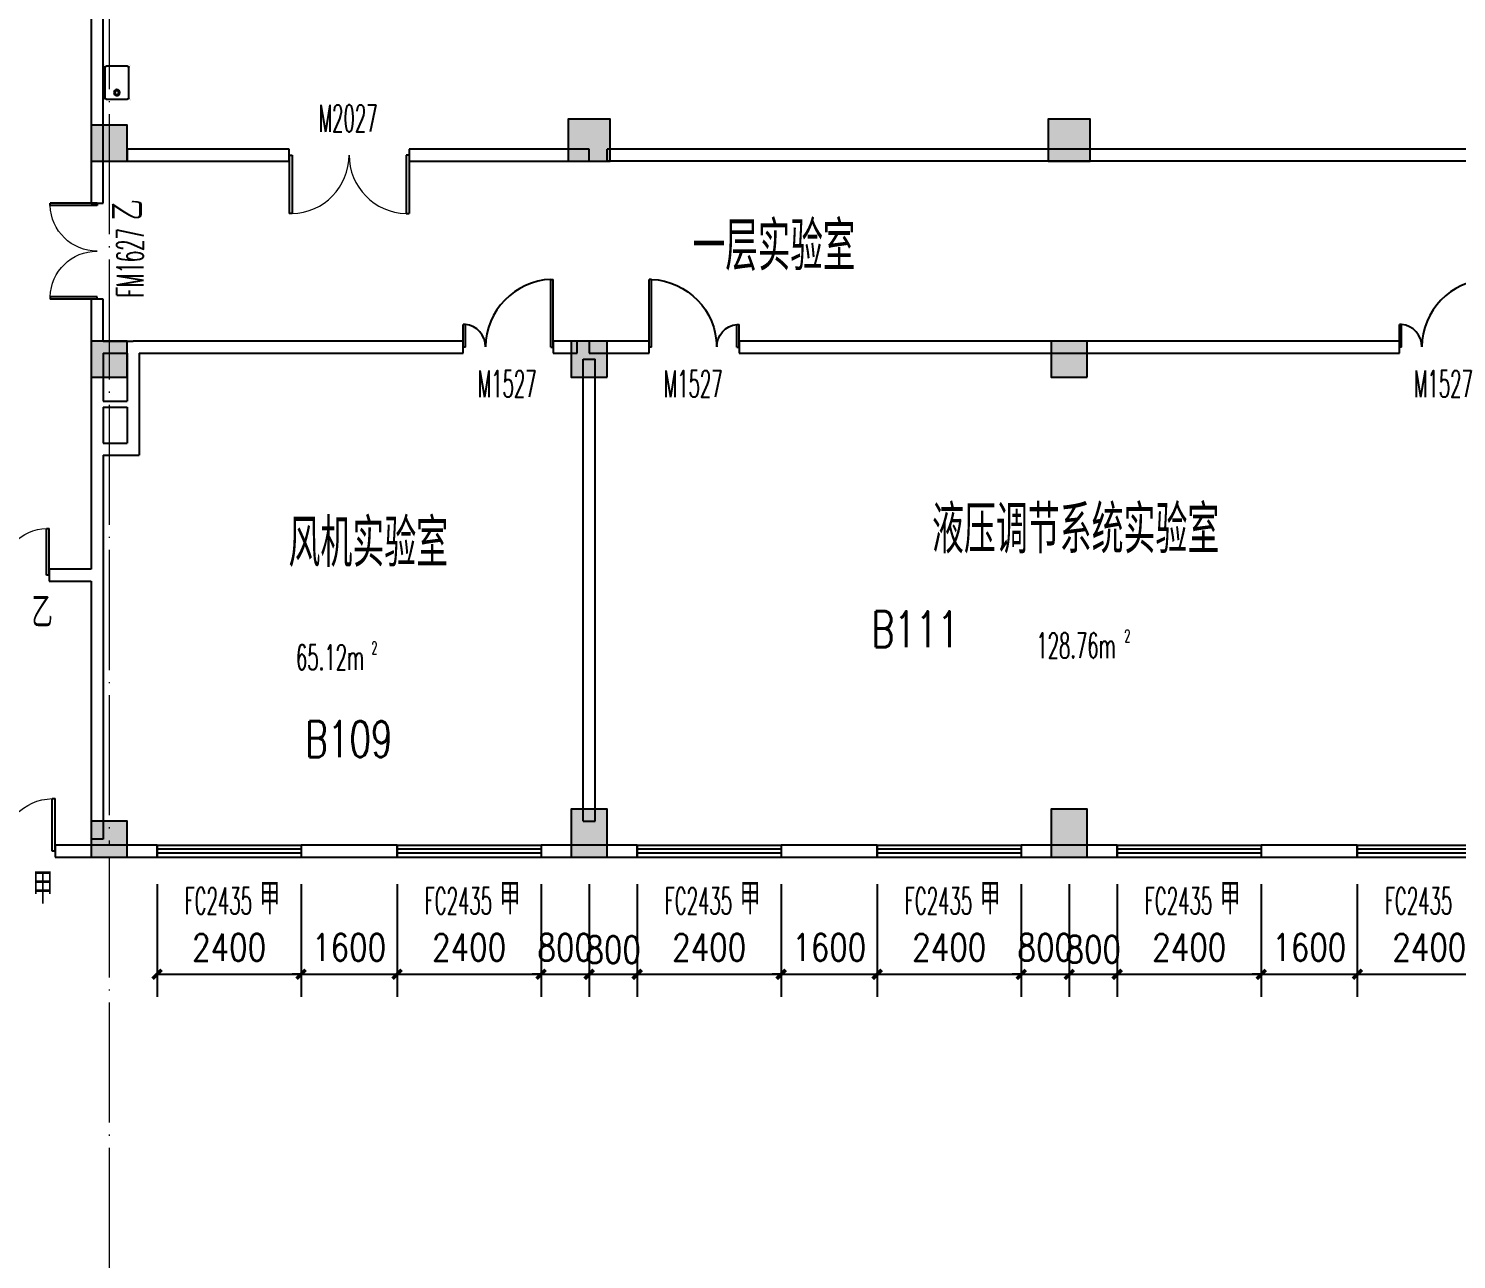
# Model space of a CAD drawing. Extents: x 1417642 to 3570900, y 124798 to 1191112.
# Drawn here: x 1523738 to 1547530, y 720533 to 741041 of the extents above; entities that cross this region are included whole.
import ezdxf

# ---------------------------------------------------------------- set-up
doc = ezdxf.new("R2010")
doc.units = 0
doc.header["$LTSCALE"] = 1000
doc.header["$MEASUREMENT"] = 0
doc.linetypes.add('DOTE', pattern=[2.42, 2, -0.2, 0.02, -0.2])
doc.layers.get('0').update_dxf_attribs({"linetype": 'CONTINUOUS'})
doc.layers.get('Defpoints').update_dxf_attribs({"linetype": 'CONTINUOUS'})
for name, color, linetype in [('colu', 2, 'CONTINUOUS'), ('DOTE', 1, 'DOTE'), ('PUB_DIM', 3, 'CONTINUOUS'), ('PUB_TEXT', 40, 'CONTINUOUS'), ('SPACE', 7, 'CONTINUOUS'), ('tiaozheng', 20, 'CONTINUOUS'), ('WALL', 4, 'CONTINUOUS'), ('WINDOW', 2, 'CONTINUOUS'), ('WINDOW_TEXT', 7, 'CONTINUOUS'), ('填充', 252, 'CONTINUOUS'), ('柱填充', 8, 'CONTINUOUS'), ('水点', 3, 'CONTINUOUS')]:
    doc.layers.add(name, color=color, linetype=linetype)
doc.styles.add('_TCH_SPACE', font='ROMANS', dxfattribs={"width": 0.7, "height": 5, "bigfont": 'Z'})
doc.styles.add('_TCH_WINDOW', font='ROMANS.shx', dxfattribs={"width": 0.7, "height": 400, "bigfont": 'Z.shx'})
doc.styles.add('DIM_FONT', font='SIMPLEX.shx', dxfattribs={"width": 0.8})
doc.styles.get("Standard").update_dxf_attribs({"font": 'GBENOR', "bigfont": 'GBCBIG'})
doc.styles.add('Z', font='ROMANS', dxfattribs={"width": 0.7, "bigfont": 'Z'})
doc.dimstyles.new('DIMN150', dxfattribs={"dimscale": 1.5, "dimtxt": 300, "dimasz": 100, "dimexe": 250, "dimexo": 300, "dimgap": 150, "dimtad": 1, "dimdec": 0, "dimzin": 0, "dimdsep": 46, "dimtxsty": 'DIM_FONT', "dimblk": 'ARCHTICK', "dimcen": 0.09, "dimdle": 1.5, "dimclrt": 7, "dimazin": 2, "dimtfac": 1, "dimtdec": 0, "dimtix": 1, "dimtmove": 2, "dimatfit": 3, "dimldrblk": 'ARCHTICK', "dimfxl": 1, "dimtolj": 1, "dimtzin": 0, "dimarcsym": 0})

# ---------------------------------------------------------------- blocks, each defined once
blk = doc.blocks.new('M_E3')
for p, q in [((-275, -410), (-275, -50)), ((-255, -30), (255, -30)), ((275, -50), (275, -410)), ((255, -430), (-255, -430))]:
    blk.add_line(p, q)
at = {"const_width": 1.5}
for points in [[(-275, 0, 0.414214), (-305, -30, 0.414214)], [(305, -30, 0.414214), (275, 0, 0.414214)], [(-305, -430, 0.414214), (-275, -460, 0.414214)], [(275, -460, 0.414214), (305, -430, 0.414214)]]:
    blk.add_lwpolyline(points, format="xyb", dxfattribs=at)
for points in [[(-275, 0), (275, 0)], [(-305, -430), (-305, -30)], [(305, -30), (305, -430)], [(275, -460), (-275, -460)]]:
    blk.add_lwpolyline(points, dxfattribs=at)
for radius in [50, 32.5]:
    blk.add_circle((165, -230), radius)
for centre, start, end in [((-255, -50), 90, 180), ((255, -50), 0, 90), ((-255, -410), 180, 270), ((255, -410), 270, 0)]:
    blk.add_arc(centre, 20, start, end)
at = {"width": 0.8, "flags": 9}
for tag in ['XSIZE', 'YSIZE']:
    blk.add_attdef(tag, (0, 0), '', height=0.5, dxfattribs=at)
blk = doc.blocks.new('678')
at = {"layer": '柱填充'}
h = blk.add_hatch(color=256, dxfattribs=at)
h.paths.add_polyline_path([(1591630, 863580), (1591630, 864280), (1590930, 864280), (1590930, 863580)])
h.paths.add_polyline_path([(1591630, 871580), (1591630, 872280), (1590930, 872280), (1590930, 871580)])
h.paths.add_polyline_path([(1635280, 879530), (1635280, 880230), (1634580, 880230), (1634580, 879530)])
h.paths.add_polyline_path([(1658830, 893230), (1658830, 893830), (1658230, 893830), (1658230, 893230)])
h.paths.add_polyline_path([(1658880, 883230), (1658880, 883930), (1658180, 883930), (1658180, 883230)])
h.paths.add_polyline_path([(1658830, 879630), (1658830, 880230), (1658230, 880230), (1658230, 879630)])
h.paths.add_polyline_path([(1658880, 872230), (1658180, 872230), (1658180, 871630), (1658880, 871630)])
h.paths.add_polyline_path([(1658830, 863630), (1658830, 864230), (1658230, 864230), (1658230, 863630)])
h.paths.add_polyline_path([(1658830, 853630), (1658830, 854230), (1658230, 854230), (1658230, 853630)])
h.paths.add_polyline_path([(1658830, 845630), (1658830, 846230), (1658230, 846230), (1658230, 845630)])
h.paths.add_polyline_path([(1658830, 835630), (1658830, 836230), (1658230, 836230), (1658230, 835630)])
h.paths.add_polyline_path([(1648830, 893230), (1648830, 893830), (1648230, 893830), (1648230, 893230)])
h.paths.add_polyline_path([(1648830, 883230), (1648830, 883830), (1648230, 883830), (1648230, 883230)])
h.paths.add_polyline_path([(1648830, 879630), (1648830, 880230), (1648230, 880230), (1648230, 879630)])
h.paths.add_polyline_path([(1648830, 871630), (1648830, 872230), (1648230, 872230), (1648230, 871630)])
h.paths.add_polyline_path([(1648930, 863580), (1648930, 864280), (1648230, 864280), (1648230, 863580)])
h.paths.add_polyline_path([(1648930, 853580), (1648930, 854280), (1648230, 854280), (1648230, 853580)])
h.paths.add_polyline_path([(1648930, 845630), (1648930, 846330), (1648230, 846330), (1648230, 845630)])
h.paths.add_polyline_path([(1648930, 835630), (1648930, 836330), (1648230, 836330), (1648230, 835630)])
h.paths.add_polyline_path([(1645230, 891430), (1645230, 892030), (1644630, 892030), (1644630, 891430)])
h.paths.add_polyline_path([(1645280, 883230), (1645280, 883930), (1644580, 883930), (1644580, 883230)])
h.paths.add_polyline_path([(1645230, 879630), (1645230, 880230), (1644630, 880230), (1644630, 879630)])
h.paths.add_polyline_path([(1645230, 871630), (1645230, 872230), (1644630, 872230), (1644630, 871630)])
h.paths.add_polyline_path([(1645230, 863630), (1645230, 864230), (1644630, 864230), (1644630, 863630)])
h.paths.add_polyline_path([(1645230, 853630), (1645230, 854230), (1644630, 854230), (1644630, 853630)])
h.paths.add_polyline_path([(1645280, 845630), (1645280, 846330), (1644580, 846330), (1644580, 845630)])
h.paths.add_polyline_path([(1645230, 835630), (1645230, 836230), (1644630, 836230), (1644630, 835630)])
h.paths.add_polyline_path([(1635230, 893230), (1635230, 893830), (1634630, 893830), (1634630, 893230)])
h.paths.add_polyline_path([(1635230, 891430), (1635230, 892030), (1634630, 892030), (1634630, 891430)])
h.paths.add_polyline_path([(1635280, 883230), (1635280, 883930), (1634580, 883930), (1634580, 883230)])
h.paths.add_polyline_path([(1635230, 871630), (1635230, 872430), (1634630, 872430), (1634630, 871630)])
h.paths.add_polyline_path([(1635230, 853430), (1635230, 854230), (1634630, 854230), (1634630, 853430)])
h.paths.add_polyline_path([(1635330, 845630), (1635330, 846430), (1634530, 846430), (1634530, 845630)])
h.paths.add_polyline_path([(1635230, 835630), (1635230, 836230), (1634630, 836230), (1634630, 835630)])
h.paths.add_polyline_path([(1627230, 893230), (1627230, 893830), (1626630, 893830), (1626630, 893230)])
h.paths.add_polyline_path([(1627280, 883230), (1627280, 883930), (1626580, 883930), (1626580, 883230)])
h.paths.add_polyline_path([(1627230, 879630), (1627230, 880230), (1626630, 880230), (1626630, 879630)])
h.paths.add_polyline_path([(1627230, 871630), (1627230, 872430), (1626630, 872430), (1626630, 871630)])
h.paths.add_polyline_path([(1627230, 853430), (1627230, 854230), (1626630, 854230), (1626630, 853430)])
h.paths.add_polyline_path([(1627330, 845630), (1627330, 846430), (1626530, 846430), (1626530, 845630)])
h.paths.add_polyline_path([(1627230, 835630), (1627230, 836230), (1626630, 836230), (1626630, 835630)])
h.paths.add_polyline_path([(1619230, 893230), (1619230, 893830), (1618630, 893830), (1618630, 893230)])
h.paths.add_polyline_path([(1619280, 883230), (1619280, 883930), (1618580, 883930), (1618580, 883230)])
h.paths.add_polyline_path([(1619230, 879630), (1619230, 880230), (1618630, 880230), (1618630, 879630)])
h.paths.add_polyline_path([(1619230, 871630), (1619230, 872430), (1618630, 872430), (1618630, 871630)])
h.paths.add_polyline_path([(1619230, 853430), (1619230, 854230), (1618630, 854230), (1618630, 853430)])
h.paths.add_polyline_path([(1619330, 845630), (1619330, 846430), (1618530, 846430), (1618530, 845630)])
h.paths.add_polyline_path([(1619280, 835580), (1619280, 836280), (1618580, 836280), (1618580, 835580)])
h.paths.add_polyline_path([(1611230, 893230), (1611230, 893830), (1610630, 893830), (1610630, 893230)])
h.paths.add_polyline_path([(1611280, 883230), (1611280, 883930), (1610580, 883930), (1610580, 883230)])
h.paths.add_polyline_path([(1611230, 879630), (1611230, 880230), (1610630, 880230), (1610630, 879630)])
h.paths.add_polyline_path([(1611230, 871630), (1611230, 872430), (1610630, 872430), (1610630, 871630)])
h.paths.add_polyline_path([(1611230, 853430), (1611230, 854230), (1610630, 854230), (1610630, 853430)])
h.paths.add_polyline_path([(1611330, 845630), (1611330, 846430), (1610530, 846430), (1610530, 845630)])
h.paths.add_polyline_path([(1611280, 835580), (1611280, 836280), (1610580, 836280), (1610580, 835580)])
h.paths.add_polyline_path([(1603230, 893230), (1603230, 893830), (1602630, 893830), (1602630, 893230)])
h.paths.add_polyline_path([(1603280, 883230), (1603280, 883930), (1602580, 883930), (1602580, 883230)])
h.paths.add_polyline_path([(1603230, 879630), (1603230, 880230), (1602630, 880230), (1602630, 879630)])
h.paths.add_polyline_path([(1603230, 871630), (1603230, 872430), (1602630, 872430), (1602630, 871630)])
h.paths.add_polyline_path([(1603230, 853430), (1603230, 854230), (1602630, 854230), (1602630, 853430)])
h.paths.add_polyline_path([(1603330, 845630), (1603330, 846430), (1602530, 846430), (1602530, 845630)])
h.paths.add_polyline_path([(1603280, 835580), (1603280, 836280), (1602580, 836280), (1602580, 835580)])
h.paths.add_polyline_path([(1603230, 814930), (1603230, 815530), (1602630, 815530), (1602630, 814930)])
h.paths.add_polyline_path([(1595230, 893230), (1595230, 893830), (1594630, 893830), (1594630, 893230)])
h.paths.add_polyline_path([(1595230, 883230), (1595230, 883830), (1594630, 883830), (1594630, 883230)])
h.paths.add_polyline_path([(1595230, 879630), (1595230, 880230), (1594630, 880230), (1594630, 879630)])
h.paths.add_polyline_path([(1595230, 871630), (1595230, 872230), (1594630, 872230), (1594630, 871630)])
h.paths.add_polyline_path([(1595230, 863630), (1595230, 864230), (1594630, 864230), (1594630, 863630)])
h.paths.add_polyline_path([(1595230, 853630), (1595230, 854230), (1594630, 854230), (1594630, 853630)])
h.paths.add_polyline_path([(1595330, 845630), (1595330, 846330), (1594630, 846330), (1594630, 845630)])
h.paths.add_polyline_path([(1595330, 835580), (1595330, 836280), (1594630, 836280), (1594630, 835580)])
h.paths.add_polyline_path([(1591630, 893230), (1591630, 893830), (1591030, 893830), (1591030, 893230)])
h.paths.add_polyline_path([(1591680, 883230), (1591680, 883930), (1590980, 883930), (1590980, 883230)])
h.paths.add_polyline_path([(1591630, 879630), (1591630, 880230), (1591030, 880230), (1591030, 879630)])
h.paths.add_polyline_path([(1591630, 853580), (1591630, 854280), (1590930, 854280), (1590930, 853580)])
h.paths.add_polyline_path([(1591630, 845580), (1591630, 846280), (1590930, 846280), (1590930, 845580)])
h.paths.add_polyline_path([(1591630, 835630), (1591630, 836330), (1590930, 836330), (1590930, 835630)])
h.paths.add_polyline_path([(1591630, 814930), (1591630, 815530), (1591030, 815530), (1591030, 814930)])
h.paths.add_polyline_path([(1581630, 893230), (1581630, 893830), (1581030, 893830), (1581030, 893230)])
h.paths.add_polyline_path([(1581730, 883230), (1581730, 883930), (1581030, 883930), (1581030, 883230)])
h.paths.add_polyline_path([(1581630, 879630), (1581630, 880230), (1581030, 880230), (1581030, 879630)])
h.paths.add_polyline_path([(1581630, 871630), (1581630, 872230), (1581030, 872230), (1581030, 871630)])
h.paths.add_polyline_path([(1581630, 863630), (1581630, 864230), (1581030, 864230), (1581030, 863630)])
h.paths.add_polyline_path([(1581630, 853630), (1581630, 854230), (1581030, 854230), (1581030, 853630)])
h.paths.add_polyline_path([(1581630, 845630), (1581630, 846230), (1581030, 846230), (1581030, 845630)])
h.paths.add_polyline_path([(1581630, 835630), (1581630, 836230), (1581030, 836230), (1581030, 835630)])
h.paths.add_polyline_path([(1581630, 814930), (1581630, 815530), (1581030, 815530), (1581030, 814930)])
h.paths.add_polyline_path([(1603230, 830430), (1603230, 831230), (1602530, 831230), (1602530, 830430)])
h.paths.add_polyline_path([(1603230, 818530), (1603230, 819330), (1602530, 819330), (1602530, 818530)])
h.paths.add_polyline_path([(1581030, 831230), (1581030, 830430), (1581730, 830430), (1581730, 831230)])
h.paths.add_polyline_path([(1581030, 819330), (1581030, 818530), (1581730, 818530), (1581730, 819330)])
h.paths.add_polyline_path([(1591630, 830430), (1591630, 831230), (1590930, 831230), (1590930, 830430)])
h.paths.add_polyline_path([(1591630, 818530), (1591630, 819330), (1590930, 819330), (1590930, 818530)])
at = {"layer": 'colu'}
for points in [[(1603280, 883230), (1603280, 883930), (1602580, 883930), (1602580, 883230)], [(1611280, 883230), (1611280, 883930), (1610580, 883930), (1610580, 883230)], [(1595230, 883230), (1595230, 883830), (1594630, 883830), (1594630, 883230)], [(1595230, 879630), (1595230, 880230), (1594630, 880230), (1594630, 879630)], [(1603230, 879630), (1603230, 880230), (1602630, 880230), (1602630, 879630)], [(1611230, 879630), (1611230, 880230), (1610630, 880230), (1610630, 879630)], [(1595230, 871630), (1595230, 872230), (1594630, 872230), (1594630, 871630)], [(1603230, 871630), (1603230, 872430), (1602630, 872430), (1602630, 871630)], [(1611230, 871630), (1611230, 872430), (1610630, 872430), (1610630, 871630)]]:
    blk.add_lwpolyline(points, close=True, dxfattribs=at)
blk = doc.blocks.new('_ArchTick')
at = {"color": 0, "linetype": 'ByBlock', "const_width": 0.4}
blk.add_lwpolyline([(-0.5, -0.5), (0.5, 0.5)], dxfattribs=at)
blk = doc.blocks.new('*D3456')
at = {"layer": 'Defpoints', "color": 0}
for p in [(1525879, 727233), (1528279, 727233), (1528279, 725284)]:
    blk.add_point(p, dxfattribs=at)
at = {"layer": 'PUB_DIM', "color": 0, "lineweight": -2}
for p, q in [((1525879, 726783), (1525879, 724909)), ((1528279, 726783), (1528279, 724909)), ((1525877, 725284), (1528281, 725284))]:
    blk.add_line(p, q, dxfattribs=at)
at = {"layer": 'PUB_DIM', "color": 0, "lineweight": -2, "xscale": 150, "yscale": 150, "zscale": 150, "rotation": 180}
blk.add_blockref('_ArchTick', (1525879, 725284), dxfattribs=at)
at = {"layer": 'PUB_DIM', "color": 0, "lineweight": -2, "xscale": 150, "yscale": 150, "zscale": 150}
blk.add_blockref('_ArchTick', (1528279, 725284), dxfattribs=at)
at = {"layer": 'PUB_DIM', "color": 7, "insert": (1527079, 725734), "char_height": 450, "attachment_point": 5, "style": 'DIM_FONT'}
blk.add_mtext('\\A1;2400', dxfattribs=at)
blk = doc.blocks.new('*D3457')
at = {"layer": 'Defpoints', "color": 0}
for p in [(1528279, 727233), (1529879, 727233), (1529879, 725284)]:
    blk.add_point(p, dxfattribs=at)
at = {"layer": 'PUB_DIM', "color": 0, "lineweight": -2}
for p, q in [((1528279, 726783), (1528279, 724909)), ((1529879, 726783), (1529879, 724909)), ((1528279, 725284), (1528129, 725284)), ((1528279, 725284), (1529879, 725284)), ((1529879, 725284), (1530029, 725284))]:
    blk.add_line(p, q, dxfattribs=at)
at = {"layer": 'PUB_DIM', "color": 0, "lineweight": -2, "xscale": 150, "yscale": 150, "zscale": 150}
blk.add_blockref('_ArchTick', (1528279, 725284), dxfattribs=at)
at = {"layer": 'PUB_DIM', "color": 0, "lineweight": -2, "xscale": 150, "yscale": 150, "zscale": 150, "rotation": 180}
blk.add_blockref('_ArchTick', (1529879, 725284), dxfattribs=at)
at = {"layer": 'PUB_DIM', "color": 7, "insert": (1529079, 725734), "char_height": 450, "attachment_point": 5, "style": 'DIM_FONT'}
blk.add_mtext('\\A1;1600', dxfattribs=at)
blk = doc.blocks.new('*D3458')
at = {"layer": 'Defpoints', "color": 0}
for p in [(1529879, 727233), (1532279, 727233), (1532279, 725284)]:
    blk.add_point(p, dxfattribs=at)
at = {"layer": 'PUB_DIM', "color": 0, "lineweight": -2}
for p, q in [((1529879, 726783), (1529879, 724909)), ((1532279, 726783), (1532279, 724909)), ((1529877, 725284), (1532281, 725284))]:
    blk.add_line(p, q, dxfattribs=at)
at = {"layer": 'PUB_DIM', "color": 0, "lineweight": -2, "xscale": 150, "yscale": 150, "zscale": 150, "rotation": 180}
blk.add_blockref('_ArchTick', (1529879, 725284), dxfattribs=at)
at = {"layer": 'PUB_DIM', "color": 0, "lineweight": -2, "xscale": 150, "yscale": 150, "zscale": 150}
blk.add_blockref('_ArchTick', (1532279, 725284), dxfattribs=at)
at = {"layer": 'PUB_DIM', "color": 7, "insert": (1531079, 725734), "char_height": 450, "attachment_point": 5, "style": 'DIM_FONT'}
blk.add_mtext('\\A1;2400', dxfattribs=at)
blk = doc.blocks.new('*D3459')
at = {"layer": 'Defpoints', "color": 0}
for p in [(1532279, 727233), (1533079, 727233), (1533079, 725284)]:
    blk.add_point(p, dxfattribs=at)
at = {"layer": 'PUB_DIM', "color": 0, "lineweight": -2}
for p, q in [((1532279, 726783), (1532279, 724909)), ((1533079, 726783), (1533079, 724909)), ((1532279, 725284), (1532129, 725284)), ((1532279, 725284), (1533079, 725284)), ((1533079, 725284), (1533229, 725284))]:
    blk.add_line(p, q, dxfattribs=at)
at = {"layer": 'PUB_DIM', "color": 0, "lineweight": -2, "xscale": 150, "yscale": 150, "zscale": 150}
blk.add_blockref('_ArchTick', (1532279, 725284), dxfattribs=at)
at = {"layer": 'PUB_DIM', "color": 0, "lineweight": -2, "xscale": 150, "yscale": 150, "zscale": 150, "rotation": 180}
blk.add_blockref('_ArchTick', (1533079, 725284), dxfattribs=at)
at = {"layer": 'PUB_DIM', "color": 7, "insert": (1532679, 725734), "char_height": 450, "attachment_point": 5, "style": 'DIM_FONT'}
blk.add_mtext('\\A1;800', dxfattribs=at)
blk = doc.blocks.new('*D3460')
at = {"layer": 'Defpoints', "color": 0}
for p in [(1533079, 727233), (1533879, 727233), (1533879, 725284)]:
    blk.add_point(p, dxfattribs=at)
at = {"layer": 'PUB_DIM', "color": 0, "lineweight": -2}
for p, q in [((1533079, 726783), (1533079, 724909)), ((1533879, 726783), (1533879, 724909)), ((1533077, 725284), (1533881, 725284))]:
    blk.add_line(p, q, dxfattribs=at)
at = {"layer": 'PUB_DIM', "color": 0, "lineweight": -2, "xscale": 150, "yscale": 150, "zscale": 150, "rotation": 180}
blk.add_blockref('_ArchTick', (1533079, 725284), dxfattribs=at)
at = {"layer": 'PUB_DIM', "color": 0, "lineweight": -2, "xscale": 150, "yscale": 150, "zscale": 150}
blk.add_blockref('_ArchTick', (1533879, 725284), dxfattribs=at)
at = {"layer": 'PUB_DIM', "color": 7, "insert": (1533479, 725693), "char_height": 450, "attachment_point": 5, "style": 'DIM_FONT'}
blk.add_mtext('\\A1;800', dxfattribs=at)
blk = doc.blocks.new('*D3461')
at = {"layer": 'Defpoints', "color": 0}
for p in [(1533879, 727233), (1536279, 727233), (1536279, 725284)]:
    blk.add_point(p, dxfattribs=at)
at = {"layer": 'PUB_DIM', "color": 0, "lineweight": -2}
for p, q in [((1533879, 726783), (1533879, 724909)), ((1536279, 726783), (1536279, 724909)), ((1533877, 725284), (1536281, 725284))]:
    blk.add_line(p, q, dxfattribs=at)
at = {"layer": 'PUB_DIM', "color": 0, "lineweight": -2, "xscale": 150, "yscale": 150, "zscale": 150, "rotation": 180}
blk.add_blockref('_ArchTick', (1533879, 725284), dxfattribs=at)
at = {"layer": 'PUB_DIM', "color": 0, "lineweight": -2, "xscale": 150, "yscale": 150, "zscale": 150}
blk.add_blockref('_ArchTick', (1536279, 725284), dxfattribs=at)
at = {"layer": 'PUB_DIM', "color": 7, "insert": (1535079, 725734), "char_height": 450, "attachment_point": 5, "style": 'DIM_FONT'}
blk.add_mtext('\\A1;2400', dxfattribs=at)
blk = doc.blocks.new('*D3462')
at = {"layer": 'Defpoints', "color": 0}
for p in [(1536279, 727233), (1537879, 727233), (1537879, 725284)]:
    blk.add_point(p, dxfattribs=at)
at = {"layer": 'PUB_DIM', "color": 0, "lineweight": -2}
for p, q in [((1536279, 726783), (1536279, 724909)), ((1537879, 726783), (1537879, 724909)), ((1536279, 725284), (1536129, 725284)), ((1536279, 725284), (1537879, 725284)), ((1537879, 725284), (1538029, 725284))]:
    blk.add_line(p, q, dxfattribs=at)
at = {"layer": 'PUB_DIM', "color": 0, "lineweight": -2, "xscale": 150, "yscale": 150, "zscale": 150}
blk.add_blockref('_ArchTick', (1536279, 725284), dxfattribs=at)
at = {"layer": 'PUB_DIM', "color": 0, "lineweight": -2, "xscale": 150, "yscale": 150, "zscale": 150, "rotation": 180}
blk.add_blockref('_ArchTick', (1537879, 725284), dxfattribs=at)
at = {"layer": 'PUB_DIM', "color": 7, "insert": (1537079, 725734), "char_height": 450, "attachment_point": 5, "style": 'DIM_FONT'}
blk.add_mtext('\\A1;1600', dxfattribs=at)
blk = doc.blocks.new('*D3463')
at = {"layer": 'Defpoints', "color": 0}
for p in [(1537879, 727233), (1540279, 727233), (1540279, 725284)]:
    blk.add_point(p, dxfattribs=at)
at = {"layer": 'PUB_DIM', "color": 0, "lineweight": -2}
for p, q in [((1537879, 726783), (1537879, 724909)), ((1540279, 726783), (1540279, 724909)), ((1537877, 725284), (1540281, 725284))]:
    blk.add_line(p, q, dxfattribs=at)
at = {"layer": 'PUB_DIM', "color": 0, "lineweight": -2, "xscale": 150, "yscale": 150, "zscale": 150, "rotation": 180}
blk.add_blockref('_ArchTick', (1537879, 725284), dxfattribs=at)
at = {"layer": 'PUB_DIM', "color": 0, "lineweight": -2, "xscale": 150, "yscale": 150, "zscale": 150}
blk.add_blockref('_ArchTick', (1540279, 725284), dxfattribs=at)
at = {"layer": 'PUB_DIM', "color": 7, "insert": (1539079, 725734), "char_height": 450, "attachment_point": 5, "style": 'DIM_FONT'}
blk.add_mtext('\\A1;2400', dxfattribs=at)
blk = doc.blocks.new('*D3464')
at = {"layer": 'Defpoints', "color": 0}
for p in [(1540279, 727233), (1541079, 727233), (1541079, 725284)]:
    blk.add_point(p, dxfattribs=at)
at = {"layer": 'PUB_DIM', "color": 0, "lineweight": -2}
for p, q in [((1540279, 726783), (1540279, 724909)), ((1541079, 726783), (1541079, 724909)), ((1540279, 725284), (1540129, 725284)), ((1540279, 725284), (1541079, 725284)), ((1541079, 725284), (1541229, 725284))]:
    blk.add_line(p, q, dxfattribs=at)
at = {"layer": 'PUB_DIM', "color": 0, "lineweight": -2, "xscale": 150, "yscale": 150, "zscale": 150}
blk.add_blockref('_ArchTick', (1540279, 725284), dxfattribs=at)
at = {"layer": 'PUB_DIM', "color": 0, "lineweight": -2, "xscale": 150, "yscale": 150, "zscale": 150, "rotation": 180}
blk.add_blockref('_ArchTick', (1541079, 725284), dxfattribs=at)
at = {"layer": 'PUB_DIM', "color": 7, "insert": (1540679, 725734), "char_height": 450, "attachment_point": 5, "style": 'DIM_FONT'}
blk.add_mtext('\\A1;800', dxfattribs=at)
blk = doc.blocks.new('*D3465')
at = {"layer": 'Defpoints', "color": 0}
for p in [(1541079, 727233), (1541878, 727233), (1541878, 725284)]:
    blk.add_point(p, dxfattribs=at)
at = {"layer": 'PUB_DIM', "color": 0, "lineweight": -2}
for p, q in [((1541079, 726783), (1541079, 724909)), ((1541878, 726783), (1541878, 724909)), ((1541077, 725284), (1541881, 725284))]:
    blk.add_line(p, q, dxfattribs=at)
at = {"layer": 'PUB_DIM', "color": 0, "lineweight": -2, "xscale": 150, "yscale": 150, "zscale": 150, "rotation": 180}
blk.add_blockref('_ArchTick', (1541079, 725284), dxfattribs=at)
at = {"layer": 'PUB_DIM', "color": 0, "lineweight": -2, "xscale": 150, "yscale": 150, "zscale": 150}
blk.add_blockref('_ArchTick', (1541878, 725284), dxfattribs=at)
at = {"layer": 'PUB_DIM', "color": 7, "insert": (1541479, 725701), "char_height": 450, "attachment_point": 5, "style": 'DIM_FONT'}
blk.add_mtext('\\A1;800', dxfattribs=at)
blk = doc.blocks.new('*D3466')
at = {"layer": 'Defpoints', "color": 0}
for p in [(1541878, 727233), (1544278, 727233), (1544278, 725284)]:
    blk.add_point(p, dxfattribs=at)
at = {"layer": 'PUB_DIM', "color": 0, "lineweight": -2}
for p, q in [((1541878, 726783), (1541878, 724909)), ((1544278, 726783), (1544278, 724909)), ((1541876, 725284), (1544281, 725284))]:
    blk.add_line(p, q, dxfattribs=at)
at = {"layer": 'PUB_DIM', "color": 0, "lineweight": -2, "xscale": 150, "yscale": 150, "zscale": 150, "rotation": 180}
blk.add_blockref('_ArchTick', (1541878, 725284), dxfattribs=at)
at = {"layer": 'PUB_DIM', "color": 0, "lineweight": -2, "xscale": 150, "yscale": 150, "zscale": 150}
blk.add_blockref('_ArchTick', (1544278, 725284), dxfattribs=at)
at = {"layer": 'PUB_DIM', "color": 7, "insert": (1543078, 725734), "char_height": 450, "attachment_point": 5, "style": 'DIM_FONT'}
blk.add_mtext('\\A1;2400', dxfattribs=at)
blk = doc.blocks.new('*D3467')
at = {"layer": 'Defpoints', "color": 0}
for p in [(1544278, 727233), (1545878, 727233), (1545878, 725284)]:
    blk.add_point(p, dxfattribs=at)
at = {"layer": 'PUB_DIM', "color": 0, "lineweight": -2}
for p, q in [((1544278, 726783), (1544278, 724909)), ((1545878, 726783), (1545878, 724909)), ((1544278, 725284), (1544128, 725284)), ((1544278, 725284), (1545878, 725284)), ((1545878, 725284), (1546028, 725284))]:
    blk.add_line(p, q, dxfattribs=at)
at = {"layer": 'PUB_DIM', "color": 0, "lineweight": -2, "xscale": 150, "yscale": 150, "zscale": 150}
blk.add_blockref('_ArchTick', (1544278, 725284), dxfattribs=at)
at = {"layer": 'PUB_DIM', "color": 0, "lineweight": -2, "xscale": 150, "yscale": 150, "zscale": 150, "rotation": 180}
blk.add_blockref('_ArchTick', (1545878, 725284), dxfattribs=at)
at = {"layer": 'PUB_DIM', "color": 7, "insert": (1545078, 725734), "char_height": 450, "attachment_point": 5, "style": 'DIM_FONT'}
blk.add_mtext('\\A1;1600', dxfattribs=at)
blk = doc.blocks.new('*D3468')
at = {"layer": 'Defpoints', "color": 0}
for p in [(1545878, 727233), (1548278, 727233), (1548278, 725284)]:
    blk.add_point(p, dxfattribs=at)
at = {"layer": 'PUB_DIM', "color": 0, "lineweight": -2}
for p, q in [((1545878, 726783), (1545878, 724909)), ((1548278, 726783), (1548278, 724909)), ((1545876, 725284), (1548281, 725284))]:
    blk.add_line(p, q, dxfattribs=at)
at = {"layer": 'PUB_DIM', "color": 0, "lineweight": -2, "xscale": 150, "yscale": 150, "zscale": 150, "rotation": 180}
blk.add_blockref('_ArchTick', (1545878, 725284), dxfattribs=at)
at = {"layer": 'PUB_DIM', "color": 0, "lineweight": -2, "xscale": 150, "yscale": 150, "zscale": 150}
blk.add_blockref('_ArchTick', (1548278, 725284), dxfattribs=at)
at = {"layer": 'PUB_DIM', "color": 7, "insert": (1547078, 725734), "char_height": 450, "attachment_point": 5, "style": 'DIM_FONT'}
blk.add_mtext('\\A1;2400', dxfattribs=at)
blk = doc.blocks.new('$TCHSYS$WIN2D')
for p, q in [((-0.5, 0.5), (0.5, 0.5)), ((-0.5, 0.5), (-0.5, -0.5)), ((0.5, 0.5), (0.5, -0.5)), ((0.5, 0.1667), (-0.5, 0.1667)), ((0.5, -0.1667), (-0.5, -0.1667)), ((-0.5, -0.5), (0.5, -0.5))]:
    blk.add_line(p, q)
blk = doc.blocks.new('$DorLib2D$00000225')
at = {"color": 0}
for p, q in [((0.475, -0.001), (0.475, 0.752)), ((0.475, 0.752), (0.5, 0.752)), ((0.5, -0.001), (0.5, 0.752)), ((-0.5, 0), (-0.5, 0.252)), ((-0.475, 0.252), (-0.5, 0.252)), ((-0.475, 0), (-0.475, 0.252)), ((-0.475, 0), (-0.5, 0)), ((0.475, -0.001), (0.5, -0.001))]:
    blk.add_line(p, q, dxfattribs=at)
for centre, radius, start, end in [((0.505, -0.002), 0.755, 92.2493, 179.7238), ((-0.501, 0.003), 0.251, 359.7899, 84.0974)]:
    blk.add_arc(centre, radius, start, end, dxfattribs=at)
blk = doc.blocks.new('$DorLib2D$00000002')
for p, q in [((-0.5, 0), (-0.5, 0.4875)), ((-0.475, 0.4875), (-0.5, 0.4875)), ((-0.475, 0), (-0.475, 0.4875)), ((0.475, 0), (0.475, 0.4875)), ((0.475, 0.4875), (0.5, 0.4875)), ((0.5, 0), (0.5, 0.4875)), ((-0.5, 0), (-0.475, 0)), ((0.5, 0), (0.475, 0))]:
    blk.add_line(p, q)
at = {"lineweight": 13}
for centre, start, end in [((-0.4875, 0), 0, 88.53072), ((0.4875, 0), 91.46928, 180)]:
    blk.add_arc(centre, 0.4875, start, end, dxfattribs=at)

msp = doc.modelspace()

# ---------------------------------------------------------------- linework, layer by layer
at = {"layer": 'DOTE', "lineweight": 0, "elevation": 0}
for points in [[(1525078.8, 754133.2), (1525078.8, 727433.2)], [(1525078.8, 727233.2), (1525078.8, 643548.7)]]:
    msp.add_lwpolyline(points, dxfattribs=at)
at = {"layer": 'WALL'}
for p, q in [((1524778.8, 747433.2), (1524778.8, 738133.1)), ((1524978.8, 738133.1), (1524978.8, 747433.2)), ((1528078.8, 739033.2), (1525378.8, 739033.2)), ((1525378.8, 739033.2), (1525378.8, 738833.2)), ((1528078.8, 738833.2), (1528078.8, 739033.2)), ((1533078.8, 739033.2), (1530078.8, 739033.2)), ((1530078.8, 739033.2), (1530078.8, 738833.2)), ((1533078.8, 738833.2), (1533078.8, 739033.2)), ((1541078.8, 739033.2), (1533378.8, 739033.2)), ((1533378.8, 738833.2), (1533378.8, 739033.2)), ((1549078.8, 739033.2), (1541078.8, 739033.2)), ((1525378.8, 738833.2), (1528078.8, 738833.2)), ((1530078.8, 738833.2), (1533078.8, 738833.2)), ((1541078.8, 738833.2), (1533378.8, 738833.2)), ((1549078.8, 738833.2), (1541078.8, 738833.2)), ((1524778.8, 738133.1), (1524978.8, 738133.1)), ((1524978.8, 736533.1), (1524778.8, 736533.1)), ((1524778.8, 736533.1), (1524778.8, 735733.2)), ((1524978.8, 735833.2), (1524978.8, 736533.1)), ((1524778.8, 735733.2), (1524778.8, 734783.2)), ((1524978.8, 735833.2), (1525478.8, 735833.2)), ((1530978.8, 735833.2), (1525478.8, 735833.2)), ((1530978.8, 735633.2), (1530978.8, 735833.2)), ((1532878.8, 735833.2), (1532478.8, 735833.2)), ((1532478.8, 735833.2), (1532478.8, 735633.2)), ((1532878.8, 735633.2), (1532878.8, 735833.2)), ((1534078.8, 735833.2), (1533078.8, 735833.2)), ((1533078.8, 735833.2), (1533078.8, 735633.2)), ((1534078.8, 735633.2), (1534078.8, 735833.2)), ((1541078.8, 735833.2), (1535578.8, 735833.2)), ((1535578.8, 735833.2), (1535578.8, 735633.2)), ((1546578.8, 735833.2), (1541078.8, 735833.2)), ((1546578.8, 735633.2), (1546578.8, 735833.2)), ((1524978.8, 735633.2), (1525378.8, 735633.2)), ((1524978.8, 735633.2), (1524978.8, 734833.2)), ((1525378.8, 735633.2), (1525378.8, 734833.2)), ((1525578.8, 735633.2), (1525578.8, 734783.2)), ((1525578.8, 735633.2), (1530978.8, 735633.2)), ((1532478.8, 735633.2), (1532878.8, 735633.2)), ((1532978.8, 727833.2), (1532978.8, 735533.2)), ((1532978.8, 735533.2), (1533178.8, 735533.2)), ((1533078.8, 735633.2), (1534078.8, 735633.2)), ((1533178.8, 727833.2), (1533178.8, 735533.2)), ((1535578.8, 735633.2), (1541078.8, 735633.2)), ((1541078.8, 735633.2), (1546578.8, 735633.2)), ((1524778.8, 734783.2), (1524778.8, 734033.2)), ((1524978.8, 734833.2), (1525378.8, 734833.2)), ((1524978.8, 734733.2), (1525378.8, 734733.2)), ((1524978.8, 734733.2), (1524978.8, 734133.2)), ((1525378.8, 734733.2), (1525378.8, 734133.2)), ((1525578.8, 734783.2), (1525578.8, 733933.2)), ((1524778.8, 734033.2), (1524778.8, 732033.2)), ((1524978.8, 734133.2), (1525378.8, 734133.2)), ((1524978.8, 733933.2), (1525578.8, 733933.2)), ((1524978.8, 733933.2), (1524978.8, 731933.2)), ((1524778.8, 732033.2), (1524078.8, 732033.2)), ((1524078.8, 732033.2), (1524078.8, 731833.2)), ((1524978.8, 731933.2), (1524978.8, 727533.2)), ((1524078.8, 731833.2), (1524778.8, 731833.2)), ((1524778.8, 731833.2), (1524778.8, 727533.2)), ((1532978.8, 727833.2), (1533178.8, 727833.2)), ((1525878.8, 727433.2), (1524178.8, 727433.2)), ((1524178.8, 727433.2), (1524178.8, 727233.2)), ((1524978.8, 727533.2), (1524778.8, 727533.2)), ((1525878.8, 727233.2), (1525878.8, 727433.2)), ((1529878.8, 727433.2), (1528278.8, 727433.2)), ((1528278.8, 727433.2), (1528278.8, 727233.2)), ((1529878.8, 727233.2), (1529878.8, 727433.2)), ((1533878.8, 727433.2), (1532278.8, 727433.2)), ((1532278.8, 727433.2), (1532278.8, 727233.2)), ((1533878.8, 727233.2), (1533878.8, 727433.2)), ((1537878.8, 727433.2), (1536278.8, 727433.2)), ((1536278.8, 727433.2), (1536278.8, 727233.2)), ((1537878.8, 727233.2), (1537878.8, 727433.2)), ((1541878.5, 727433.2), (1540278.8, 727433.2)), ((1540278.8, 727433.2), (1540278.8, 727233.2)), ((1541878.5, 727233.2), (1541878.5, 727433.2)), ((1545878.5, 727433.2), (1544278.5, 727433.2)), ((1544278.5, 727433.2), (1544278.5, 727233.2)), ((1545878.5, 727233.2), (1545878.5, 727433.2)), ((1524178.8, 727233.2), (1525878.8, 727233.2)), ((1528278.8, 727233.2), (1529878.8, 727233.2)), ((1532278.8, 727233.2), (1533878.8, 727233.2)), ((1536278.8, 727233.2), (1537878.8, 727233.2)), ((1540278.8, 727233.2), (1541878.5, 727233.2)), ((1544278.5, 727233.2), (1545878.5, 727233.2))]:
    msp.add_line(p, q, dxfattribs=at)

# ---------------------------------------------------------------- block references
at = {"layer": 'tiaozheng', "color": 2}
msp.add_blockref('678', (-69851.5, -144396.9, 0), dxfattribs=at)
at = {"layer": 'WINDOW', "lineweight": 0}
ref = msp.add_blockref('$DorLib2D$00000002', (1529078.8, 738933.2), dxfattribs=dict(at, xscale=2000, yscale=2000, zscale=2000, rotation=180))
ref.add_attrib('A', 'M2027', (1528569.6, 739322.6), dxfattribs={"layer": 'WINDOW_TEXT', "lineweight": 0, "height": 446.25, "style": '_TCH_WINDOW', "width": 0.494118})
for p, xscale, yscale, zscale, rotation in [((1524878.8, 737333.1), -1600, 1600, -1600, 89.99999999999662), ((1523278.8, 731933.2), 1600, -1600, 1600, 180), ((1523278.8, 727333.2), 1800, -1800, 1800, 180.0000000000012)]:
    msp.add_blockref('$DorLib2D$00000002', p, dxfattribs=dict(at, xscale=xscale, yscale=yscale, zscale=zscale, rotation=rotation))
ref = msp.add_blockref('$DorLib2D$00000225', (1531728.8, 735733.2), dxfattribs=dict(at, xscale=1500, yscale=1500, zscale=1500))
ref.add_attrib('A', 'M1527', (1531219.6, 734898.7), dxfattribs={"layer": 'WINDOW_TEXT', "lineweight": 0, "height": 446.25, "style": '_TCH_WINDOW', "width": 0.494118})
ref = msp.add_blockref('$DorLib2D$00000225', (1534828.8, 735733.2), dxfattribs=dict(at, xscale=1500, yscale=-1500, zscale=1500, rotation=180))
ref.add_attrib('A', 'M1527', (1534319.6, 734898.7), dxfattribs={"layer": 'WINDOW_TEXT', "lineweight": 0, "height": 446.25, "style": '_TCH_WINDOW', "width": 0.494118})
ref = msp.add_blockref('$DorLib2D$00000225', (1547328.8, 735733.2), dxfattribs=dict(at, xscale=-1500, yscale=-1500, zscale=-1500, rotation=180))
ref.add_attrib('A', 'M1527', (1546819.6, 734898.7), dxfattribs={"layer": 'WINDOW_TEXT', "lineweight": 0, "height": 446.25, "style": '_TCH_WINDOW', "width": 0.494118})
at = {"layer": 'WINDOW', "color": 2, "xscale": -2400, "yscale": -200, "zscale": -2400}
for p, rotation in [((1527078.8, 727333.2), 180.0000000000007), ((1531078.8, 727333.2), 180.0000000000005), ((1535078.8, 727333.2), 180.0000000000005), ((1539078.8, 727333.2), 180.0000000000005), ((1543078.5, 727333.2), 180.0000000000005), ((1547078.5, 727333.2), 180.0000000000005)]:
    msp.add_blockref('$TCHSYS$WIN2D', p, dxfattribs=dict(at, rotation=rotation))
at = {"layer": '水点', "xscale": -1, "rotation": 90}
msp.add_blockref('M_E3', (1524978.8, 740138.2, 0), dxfattribs=at)

# ---------------------------------------------------------------- texts
at = {"layer": 'PUB_TEXT', "style": 'Z', "width": 0.7}
msp.add_text('一层实验室', height=815.22, dxfattribs=at).set_placement((1534804.4, 737007.4))
at = {"layer": 'PUB_TEXT', "color": 1, "lineweight": 60, "style": 'Z', "width": 0.7}
for s, p in [('B111', (1537785.1, 730732.5)), ('B109', (1528345.6, 728903.6))]:
    msp.add_text(s, height=600, dxfattribs=at).set_placement(p)
at = {"layer": 'SPACE', "style": '_TCH_SPACE', "width": 0.525}
for s, height, p in [('128.76m', 420, (1540529.3, 730552.6, 0)), ('2', 210, (1541999.3, 730815.1, 0)), ('65.12m', 420, (1528193.4, 730355, 0)), ('2', 210, (1529453.4, 730617.5, 0))]:
    msp.add_text(s, height=height, dxfattribs=at).set_placement(p)
at = {"layer": 'WINDOW_TEXT', "style": '_TCH_WINDOW'}
for s, height, width, p in [('乙', 525, 0.7, (1525653.8, 737844.8)), ('FM1627', 446.25, 0.494118, (1525653.8, 736563.8))]:
    msp.add_text(s, height=height, rotation=90, dxfattribs=dict(at, width=width)).set_placement(p)
at = {"layer": 'WINDOW_TEXT', "style": '_TCH_WINDOW', "width": 0.7}
for s, p in [('乙', (1523790.6, 731058.2)), ('甲', (1523800.7, 726458.2))]:
    msp.add_text(s, height=525, dxfattribs=at).set_placement(p)
at = {"layer": 'WINDOW_TEXT', "color": 2, "style": '_TCH_WINDOW'}
for s, height, width, p in [('FC2435', 446.25, 0.494118, (1526335.5, 726283.2)), ('甲', 525, 0.7, (1527585, 726283.2)), ('FC2435', 446.25, 0.494118, (1530335.5, 726283.2)), ('甲', 525, 0.7, (1531585, 726283.2)), ('FC2435', 446.25, 0.494118, (1534335.5, 726283.2)), ('甲', 525, 0.7, (1535585, 726283.2)), ('FC2435', 446.25, 0.494118, (1538335.5, 726283.2)), ('甲', 525, 0.7, (1539585, 726283.2)), ('FC2435', 446.25, 0.494118, (1542335.1, 726283.2)), ('甲', 525, 0.7, (1543584.6, 726283.2)), ('FC2435', 446.25, 0.494118, (1546335.1, 726283.2))]:
    msp.add_text(s, height=height, dxfattribs=dict(at, width=width)).set_placement(p)
at = {"layer": '填充', "char_height": 800, "width": 6246.131, "attachment_point": 1, "style": '_TCH_WINDOW'}
for s, insert in [('{\\C2;液压调节系统实验室}', (1538791.1, 733094.4)), ('{\\C2;     风机实验室}', (1526149.2, 732870.2))]:
    msp.add_mtext(s, dxfattribs=dict(at, insert=insert))

# ---------------------------------------------------------------- dimensions: what is measured, and where the dimension line sits
at = {"layer": 'PUB_DIM'}
for p1, p2, picture, middle in [((1525878.8, 727233.2), (1528278.8, 727233.2), '*D3456', (1527078.8, 725734.4)), ((1528278.8, 727233.2), (1529878.8, 727233.2), '*D3457', (1529078.8, 725734.4)), ((1529878.8, 727233.2), (1532278.8, 727233.2), '*D3458', (1531078.8, 725734.4)), ((1532278.8, 727233.2), (1533078.8, 727233.2), '*D3459', (1532678.8, 725734.4)), ((1533878.8, 727233.2), (1536278.8, 727233.2), '*D3461', (1535078.8, 725734.4)), ((1536278.8, 727233.2), (1537878.8, 727233.2), '*D3462', (1537078.8, 725734.4)), ((1537878.8, 727233.2), (1540278.8, 727233.2), '*D3463', (1539078.8, 725734.4)), ((1540278.8, 727233.2), (1541078.8, 727233.2), '*D3464', (1540678.8, 725734.4)), ((1541878.5, 727233.2), (1544278.5, 727233.2), '*D3466', (1543078.5, 725734.4)), ((1544278.5, 727233.2), (1545878.5, 727233.2), '*D3467', (1545078.5, 725734.4)), ((1545878.5, 727233.2), (1548278.5, 727233.2), '*D3468', (1547078.5, 725734.4))]:
    dim = msp.add_aligned_dim(p1=p1, p2=p2, distance=-1948.8, dimstyle='DIMN150', dxfattribs=at)
    dim.commit()
    dim.dimension.update_dxf_attribs({"geometry": picture, "text_midpoint": middle})
for base, p1, p2, picture, middle in [((1533878.8, 725284.4), (1533078.8, 727233.2), (1533878.8, 727233.2), '*D3460', (1533478.8, 725693.4)), ((1541878.5, 725284.4), (1541078.8, 727233.2), (1541878.5, 727233.2), '*D3465', (1541478.7, 725701.2))]:
    dim = msp.add_linear_dim(base=base, p1=p1, p2=p2, angle=360, dimstyle='DIMN150', dxfattribs=at)
    dim.commit()
    dim.dimension.update_dxf_attribs({"geometry": picture, "text_midpoint": middle, "dimtype": 129})

doc.saveas('drawing.dxf')
